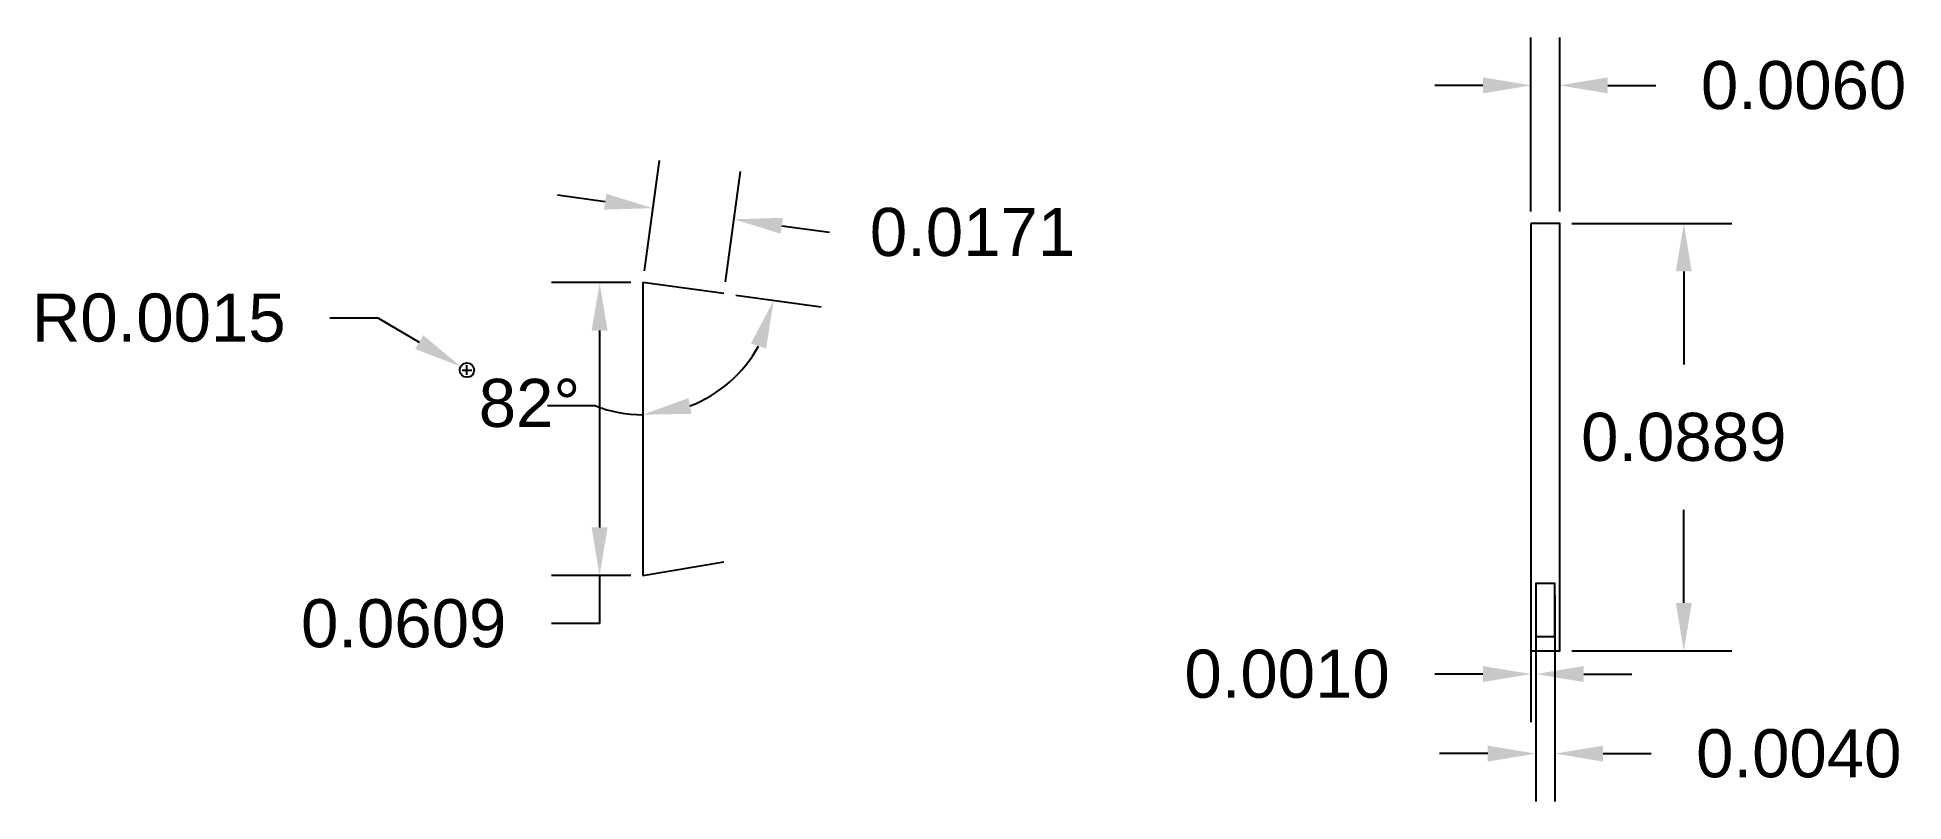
# Model space of a CAD drawing. Header units: metres. Extents: x 15.872 to 16.26, y 14.51 to 14.669.
import ezdxf

# ---------------------------------------------------------------- set-up
doc = ezdxf.new("R2010")
doc.units = ezdxf.units.M
doc.header["$MEASUREMENT"] = 0
doc.layers.add('Clopote', color=40, linetype='Continuous')
doc.layers.add('dim', color=30, linetype='Continuous')
doc.styles.get("Standard").update_dxf_attribs({"font": 'arial.ttf'})
doc.dimstyles.get("Standard").update_dxf_attribs({"dimtxt": 0.01, "dimasz": 0.01, "dimexe": 0.01, "dimexo": 0.0025, "dimgap": 0.01, "dimtad": 0, "dimtih": 1, "dimtoh": 1, "dimdec": 4, "dimzin": 0, "dimdsep": 46, "dimtxsty": 'Standard', "dimcen": 0.001, "dimadec": 0, "dimazin": 0, "dimtfac": 1, "dimtdec": 4, "dimtofl": 0, "dimtmove": 0, "dimatfit": 3, "dimfxl": 1, "dimtolj": 1, "dimtzin": 0, "dimarcsym": 0})

# ---------------------------------------------------------------- blocks, each defined once
blk = doc.blocks.new('*D2')
at = {"layer": 'Defpoints', "color": 0, "transparency": 16777216}
for p in [(15.96014565939681, 14.60083496267537, -0.3790172099054603), (15.96144010617596, 14.60007706589089, -0.3790172099054603)]:
    blk.add_point(p, dxfattribs=at)
at = {"layer": 'dim', "color": 0, "lineweight": -2, "transparency": 16777216}
for p, q in [((15.93288636900805, 14.61094025313515), (15.94288636900805, 14.61094025313515)), ((15.94288636900805, 14.61094025313515), (15.95151601420243, 14.60588760790526)), ((15.96044010617596, 14.60007706589089), (15.96244010617596, 14.60007706589089)), ((15.96144010617596, 14.59907706589089), (15.96144010617596, 14.60107706589089))]:
    blk.add_line(p, q, dxfattribs=at)
at = {"layer": 'dim', "color": 0, "transparency": 16777216}
blk.add_solid([(15.95235812174075, 14.60732588210432), (15.95067390666412, 14.6044493337062), (15.96014565939681, 14.60083496267537)], dxfattribs=at)
at = {"layer": 'dim', "color": 0, "transparency": 16777216, "insert": (15.89730656000396, 14.61094025313515), "char_height": 0.01, "attachment_point": 5}
blk.add_mtext('\\A1;R0.0015', dxfattribs=at)
blk = doc.blocks.new('*D4')
at = {"layer": 'Defpoints', "color": 0, "transparency": 16777216}
for p in [(16.01703945936595, 14.63145606240975), (15.99802537020176, 14.6182860131323, -0.4094853284057933), (16.01492977613307, 14.61598140947465, -0.4094853287917033)]:
    blk.add_point(p, dxfattribs=at)
at = {"layer": 'dim', "color": 0, "lineweight": -2, "transparency": 16777216}
for p, q in [((15.99836307515424, 14.62076309919561), (16.00148587324458, 14.64366901032066)), ((16.01526748108556, 14.61845849553796), (16.01839027917589, 14.64136440666301)), ((15.99022670918138, 14.63511148587734), (15.98031836492812, 14.63646230568728)), ((16.02694780361921, 14.63010524259981), (16.03685614787247, 14.62875442278987))]:
    blk.add_line(p, q, dxfattribs=at)
at = {"layer": 'dim', "color": 0, "transparency": 16777216}
for points in [[(15.99045184581637, 14.63676287658622), (15.99000157254639, 14.63346009516847), (16.00013505343464, 14.6337606660674)], [(16.0271729402542, 14.63175663330869), (16.02672266698422, 14.62845385189094), (16.01703945936595, 14.63145606240975)]]:
    blk.add_solid(points, dxfattribs=at)
at = {"layer": 'dim', "color": 0, "transparency": 16777216, "insert": (16.06664809875923, 14.62875442278987), "char_height": 0.01, "attachment_point": 5}
blk.add_mtext('\\A1;0.0171', dxfattribs=at)
blk = doc.blocks.new('*D5')
at = {"layer": 'Defpoints', "color": 0, "transparency": 16777216}
for p in [(15.99802537020176, 14.61828601313231, -0.4094853284057933), (15.98905004181379, 14.55734977574581), (15.99802537020176, 14.55734977574581, -0.4094853284057933)]:
    blk.add_point(p, dxfattribs=at)
at = {"layer": 'dim', "color": 0, "lineweight": -2, "transparency": 16777216}
for p, q in [((15.99552537020176, 14.61828601313231), (15.97905004181379, 14.61828601313231)), ((15.98905004181379, 14.60828601313231), (15.98905004181379, 14.56734977574581)), ((15.99552537020176, 14.55734977574581), (15.97905004181379, 14.55734977574581)), ((15.98905004181379, 14.55734977574581), (15.98905004181379, 14.54734977574581)), ((15.98905004181379, 14.54734977574581), (15.97905004181379, 14.54734977574581))]:
    blk.add_line(p, q, dxfattribs=at)
at = {"layer": 'dim', "color": 0, "transparency": 16777216}
for points in [[(15.98738337514712, 14.60828601313231), (15.99071670848046, 14.60828601313231), (15.98905004181379, 14.61828601313231)], [(15.98738337514712, 14.56734977574581), (15.99071670848046, 14.56734977574581), (15.98905004181379, 14.55734977574581)]]:
    blk.add_solid(points, dxfattribs=at)
at = {"layer": 'dim', "color": 0, "transparency": 16777216, "insert": (15.94828264754367, 14.5473497757458), "char_height": 0.01, "attachment_point": 5}
blk.add_mtext('\\A1;0.0609', dxfattribs=at)
blk = doc.blocks.new('*D7')
at = {"layer": 'Defpoints', "color": 0, "transparency": 16777216}
for p in [(16.18884523294205, 14.63059250085504, 0.4347518820788701), (16.18884523294205, 14.54165402408445, 0.4347518820788701), (16.21465633798479, 14.54165402408445)]:
    blk.add_point(p, dxfattribs=at)
at = {"layer": 'dim', "color": 0, "lineweight": -2, "transparency": 16777216}
for p, q in [((16.19134523294205, 14.63059250085504), (16.22465633798479, 14.63059250085504)), ((16.21465633798479, 14.62059250085504), (16.21465633798479, 14.60122899234696)), ((16.21465633798479, 14.55165402408445), (16.21465633798479, 14.57101753259253)), ((16.19134523294205, 14.54165402408445), (16.22465633798479, 14.54165402408445))]:
    blk.add_line(p, q, dxfattribs=at)
at = {"layer": 'dim', "color": 0, "transparency": 16777216}
for points in [[(16.21298967131812, 14.62059250085504), (16.21632300465145, 14.62059250085504), (16.21465633798479, 14.63059250085504)], [(16.21298967131812, 14.55165402408445), (16.21632300465145, 14.55165402408445), (16.21465633798479, 14.54165402408445)]]:
    blk.add_solid(points, dxfattribs=at)
at = {"layer": 'dim', "color": 0, "transparency": 16777216, "insert": (16.21465633798479, 14.58612326246974), "char_height": 0.01, "attachment_point": 5}
blk.add_mtext('\\A1;0.0889', dxfattribs=at)
blk = doc.blocks.new('*D8')
at = {"layer": 'Defpoints', "color": 0, "transparency": 16777216}
for p in [(16.18884523294204, 14.65930672372209), (16.18284523294204, 14.63059250085504, 0.4347518820788701), (16.18884523294204, 14.63059250085504, 0.4347518820788701)]:
    blk.add_point(p, dxfattribs=at)
at = {"layer": 'dim', "color": 0, "lineweight": -2, "transparency": 16777216}
for p, q in [((16.18284523294204, 14.63309250085504), (16.18284523294204, 14.66930672372209)), ((16.18884523294204, 14.63309250085504), (16.18884523294204, 14.66930672372209)), ((16.17284523294204, 14.65930672372209), (16.16284523294204, 14.65930672372209)), ((16.19884523294204, 14.65930672372209), (16.20884523294204, 14.65930672372209))]:
    blk.add_line(p, q, dxfattribs=at)
at = {"layer": 'dim', "color": 0, "transparency": 16777216}
for points in [[(16.17284523294204, 14.66097339038875), (16.17284523294204, 14.65764005705542), (16.18284523294204, 14.65930672372209)], [(16.19884523294204, 14.66097339038875), (16.19884523294204, 14.65764005705542), (16.18884523294204, 14.65930672372209)]]:
    blk.add_solid(points, dxfattribs=at)
at = {"layer": 'dim', "color": 0, "transparency": 16777216, "insert": (16.23958534208256, 14.65930672372209), "char_height": 0.01, "attachment_point": 5}
blk.add_mtext('\\A1;0.0060', dxfattribs=at)
blk = doc.blocks.new('*D9')
at = {"layer": 'Defpoints', "color": 0, "transparency": 16777216}
for p in [(16.18284523294204, 14.55569287205376, 0.4347518820788701), (16.18384523294204, 14.55569287205376, 0.4347518820788701), (16.18284523294204, 14.53684539580716)]:
    blk.add_point(p, dxfattribs=at)
at = {"layer": 'dim', "color": 0, "lineweight": -2, "transparency": 16777216}
for p, q in [((16.18284523294204, 14.55319287205376), (16.18284523294204, 14.52684539580716)), ((16.18384523294204, 14.55319287205376), (16.18384523294204, 14.52684539580716)), ((16.17284523294204, 14.53684539580716), (16.16284523294204, 14.53684539580716)), ((16.19384523294205, 14.53684539580716), (16.20384523294204, 14.53684539580716))]:
    blk.add_line(p, q, dxfattribs=at)
at = {"layer": 'dim', "color": 0, "transparency": 16777216}
for points in [[(16.17284523294204, 14.53851206247383), (16.17284523294204, 14.53517872914049), (16.18284523294204, 14.53684539580716)], [(16.19384523294205, 14.53851206247383), (16.19384523294205, 14.53517872914049), (16.18384523294204, 14.53684539580716)]]:
    blk.add_solid(points, dxfattribs=at)
at = {"layer": 'dim', "color": 0, "transparency": 16777216, "insert": (16.13210512380152, 14.53684539580716), "char_height": 0.01, "attachment_point": 5}
blk.add_mtext('\\A1;0.0010', dxfattribs=at)
blk = doc.blocks.new('*D10')
at = {"layer": 'Defpoints', "color": 0, "transparency": 16777216}
for p in [(16.18384523294204, 14.55569287205376, 0.4347518820788701), (16.18784523294204, 14.55569287205376, 0.4347518820788701), (16.18784523294204, 14.52029484928272)]:
    blk.add_point(p, dxfattribs=at)
at = {"layer": 'dim', "color": 0, "lineweight": -2, "transparency": 16777216}
for p, q in [((16.18384523294204, 14.55319287205376), (16.18384523294204, 14.51029484928272)), ((16.18784523294204, 14.55319287205376), (16.18784523294204, 14.51029484928272)), ((16.17384523294204, 14.52029484928272), (16.16384523294204, 14.52029484928272)), ((16.19784523294204, 14.52029484928272), (16.20784523294205, 14.52029484928272))]:
    blk.add_line(p, q, dxfattribs=at)
at = {"layer": 'dim', "color": 0, "transparency": 16777216}
for points in [[(16.17384523294204, 14.52196151594939), (16.17384523294204, 14.51862818261606), (16.18384523294204, 14.52029484928272)], [(16.19784523294204, 14.52196151594939), (16.19784523294204, 14.51862818261606), (16.18784523294204, 14.52029484928272)]]:
    blk.add_solid(points, dxfattribs=at)
at = {"layer": 'dim', "color": 0, "transparency": 16777216, "insert": (16.23858534208256, 14.52029484928272), "char_height": 0.01, "attachment_point": 5}
blk.add_mtext('\\A1;0.0040', dxfattribs=at)

msp = doc.modelspace()

# ---------------------------------------------------------------- linework, layer by layer
at = {"layer": 'Clopote'}
for p, q in [((16.01492977613307, 14.61598140947465, -0.4094853287917033), (15.99802537020176, 14.6182860131323, -0.4094853284057933)), ((15.99802537020176, 14.6182860131323, -0.4094853284057933), (15.99802537020176, 14.5573497757458, -0.4094853284057933)), ((15.99802537020176, 14.5573497757458, -0.4094853284057933), (16.01492977613308, 14.56018748636379, -0.4094853287917033))]:
    msp.add_line(p, q, dxfattribs=at)
at = {"layer": 'Clopote', "elevation": 0.4347518820788701}
for points in [[(16.18284523294204, 14.63059250085504), (16.18284523294204, 14.54165402408444), (16.18884523294204, 14.54165402408444), (16.18884523294204, 14.63059250085504)], [(16.18784523294204, 14.54465402408444), (16.18784523294204, 14.55569287205376), (16.18384523294204, 14.55569287205376), (16.18384523294204, 14.54465402408444)]]:
    msp.add_lwpolyline(points, close=True, dxfattribs=at)
at = {"layer": 'Clopote'}
msp.add_circle((15.96144010617597, 14.60007706589089, -0.3790172099054603), 0.0015, dxfattribs=at)
at = {"layer": 'dim'}
for p, q in [((16.01740686219638, 14.61564370452216), (16.03516589737724, 14.6132225879446)), ((15.98819224320382, 14.59262115702822), (15.97819224320381, 14.59262115702822))]:
    msp.add_line(p, q, dxfattribs=at)
for start, end in [(290.9636285110886, 331.2730110116265), (249.0363714889135, 270.000000000001)]:
    msp.add_arc((15.99802537020176, 14.6182860131323), 0.02748409040519295, start, end, dxfattribs=at)
for points in [[(16.02054383904898, 14.60559795916425), (16.02370959070394, 14.60455434641508), (16.02525755312399, 14.61457340775454)], [(16.00816170291655, 14.59098230252856), (16.00755529148285, 14.59426001152788), (15.99802537020176, 14.59080192272711)]]:
    msp.add_solid(points, dxfattribs=at)

# ---------------------------------------------------------------- texts
at = {"layer": 'dim', "insert": (15.97445993212356, 14.59318832137015), "char_height": 0.01, "attachment_point": 5}
msp.add_mtext('\\A1;82°', dxfattribs=at)

# ---------------------------------------------------------------- dimensions: what is measured, and where the dimension line sits
at = {"layer": 'dim'}
for base, p1, p2, picture, middle in [((16.18884523294204, 14.65930672372209), (16.18284523294204, 14.63059250085504, 0.4347518820788701), (16.18884523294204, 14.63059250085504, 0.4347518820788701), '*D8', (16.23958534208256, 14.65930672372209)), ((16.18284523294204, 14.53684539580716), (16.18384523294204, 14.55569287205376, 0.4347518820788701), (16.18284523294204, 14.55569287205376, 0.4347518820788701), '*D9', (16.13210512380152, 14.53684539580716)), ((16.18784523294204, 14.52029484928272), (16.18384523294204, 14.55569287205376, 0.4347518820788701), (16.18784523294204, 14.55569287205376, 0.4347518820788701), '*D10', (16.23858534208256, 14.52029484928272))]:
    dim = msp.add_linear_dim(base=base, p1=p1, p2=p2, dimstyle='Standard', dxfattribs=at)
    dim.commit()
    dim.dimension.update_dxf_attribs({"geometry": picture, "text_midpoint": middle})
dim = msp.add_aligned_dim(p1=(15.99802537020176, 14.6182860131323, -0.4094853284057933), p2=(16.01492977613307, 14.61598140947465, -0.4094853287917033), distance=0.015617799038434462, dimstyle='Standard', dxfattribs=at)
dim.commit()
dim.dimension.update_dxf_attribs({"geometry": '*D4', "text_midpoint": (16.06664809875923, 14.62875442278987)})
for base, p1, p2, picture, middle in [((16.21465633798479, 14.54165402408445), (16.18884523294204, 14.63059250085504, 0.4347518820788701), (16.18884523294204, 14.54165402408444, 0.4347518820788701), '*D7', (16.21465633798479, 14.58612326246974)), ((15.98905004181379, 14.55734977574581), (15.99802537020176, 14.6182860131323, -0.4094853284057933), (15.99802537020176, 14.5573497757458, -0.4094853284057933), '*D5', (15.94828264754367, 14.5473497757458))]:
    dim = msp.add_linear_dim(base=base, p1=p1, p2=p2, angle=90, dimstyle='Standard', dxfattribs=at)
    dim.commit()
    dim.dimension.update_dxf_attribs({"geometry": picture, "text_midpoint": middle})
dim = msp.add_radius_dim(center=(15.96144010617596, 14.60007706589089, -0.3790172099054603), mpoint=(15.96014565939681, 14.60083496267537, -0.3790172099054603), dimstyle='Standard', dxfattribs=at)
dim.commit()
dim.dimension.update_dxf_attribs({"geometry": '*D2', "text_midpoint": (15.89730656000396, 14.61094025313515)})

doc.saveas('drawing.dxf')
